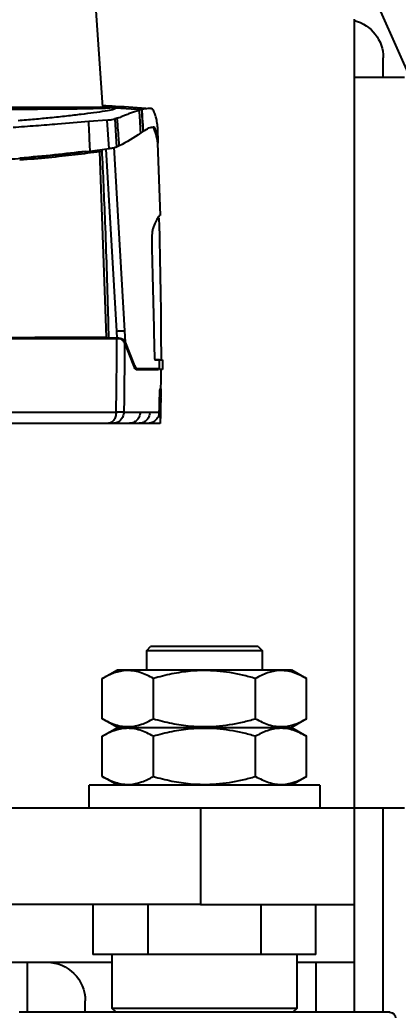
# Model space of a CAD drawing. Header units: millimetres. Extents: x 6622 to 532820, y 3370 to 359312.
# Drawn here: x 459333 to 459431.4, y 346488.9 to 346747.5 of the extents above; entities that cross this region are included whole.
import ezdxf

# ---------------------------------------------------------------- set-up
doc = ezdxf.new("R2010")
doc.units = ezdxf.units.MM
doc.styles.get("Standard").update_dxf_attribs({"font": 'txt', "bigfont": 'gbcbig.shx'})
doc.dimstyles.new('副本 ISO-25', dxfattribs={"dimtxt": 300, "dimasz": 200, "dimexe": 200, "dimexo": 25, "dimgap": 200, "dimtad": 1, "dimtxsty": 'Standard', "dimcen": 2.5, "dimadec": 0, "dimazin": 0, "dimtfac": 1, "dimtmove": 0, "dimatfit": 3, "dimfxl": 1, "dimarcsym": 0})

# ---------------------------------------------------------------- blocks, each defined once
blk = doc.blocks.new('A$C3E973D8C')
at = {"color": 2, "linetype": 'Continuous', "lineweight": 25}
for p, q in [((1798.56, 520.27), (1795.51, 476.69)), ((1714.67, 482.55), (1723.11, 501.55)), ((1730, 294.55), (1730, 499.55)), ((1722.5, 484.55), (1722.5, 489.55)), ((1730, 484.55), (1717, 484.55)), ((1794.75, 476.75), (1785.31, 476.09)), ((1794.75, 476.73), (1785.36, 476.08)), ((1785.36, 476.08), (1785.92, 475.92)), ((1792.12, 476.4), (1792.57, 476.43)), ((1796.07, 476.73), (1793.15, 476.54)), ((1793.61, 476.55), (1796.16, 476.72)), ((1794.75, 476.72), (1794.75, 476.75)), ((1796.16, 476.72), (1795.92, 476.71)), ((1791.66, 473.84), (1792.31, 473.65)), ((1792.31, 473.65), (1791.87, 466.34)), ((1793.81, 465.9), (1794.28, 473.36)), ((1794.28, 473.36), (1799.1, 472.96)), ((1781, 467.37), (1781.16, 471.33)), ((1782, 471.5), (1782.32, 471.5)), ((1782.72, 471.46), (1782.32, 471.5)), ((1784.96, 470.41), (1785.01, 470.41)), ((1785.01, 470.38), (1785.55, 470.03)), ((1781.17, 467.4), (1780.54, 448.55)), ((1781.17, 467.37), (1781, 467.37)), ((1789.7, 418.62), (1792.45, 466.32)), ((1791.15, 466.65), (1791.87, 466.34)), ((1791.77, 418.55), (1794.53, 465.83)), ((1794.5, 416.92), (1796.22, 465.13)), ((1796.22, 465.13), (1796.22, 465.14)), ((1780.54, 448.55), (1780.59, 448.55)), ((1789.57, 415.65), (1789.7, 418.62)), ((1791.24, 416.7), (1791.68, 416.7)), ((1791.79, 416.55), (1791.6, 416.55)), ((1791.68, 416.7), (1791.77, 418.55)), ((1792.82, 416.59), (1792.82, 416.55)), ((1793.86, 416.7), (1794.54, 416.7)), ((1797.09, 416.92), (1794.5, 416.92)), ((1794.68, 416.66), (1797.26, 416.66)), ((1787.07, 409.51), (1789.57, 415.65)), ((1789.8, 415.48), (1787.33, 409.36)), ((1789.57, 415.65), (1789.69, 415.89)), ((1789.69, 415.89), (1790.08, 415.89)), ((1789.93, 415.74), (1789.8, 415.48)), ((1779.89, 411.05), (1779.87, 408.55)), ((1780.38, 400.61), (1780.28, 408.55)), ((1780.68, 408.7), (1780.72, 411.05)), ((1780.71, 411.05), (1780.72, 411.05)), ((1780.72, 411.05), (1781.89, 411.06)), ((1786.49, 408.7), (1786.93, 408.7)), ((1787.39, 409.51), (1787.07, 409.51)), ((1780.51, 403.55), (1780.34, 403.55)), ((1780.34, 403.55), (1780.5, 394.55)), ((1780.75, 397.49), (1780.72, 398.55)), ((1780.5, 394.55), (1802.5, 394.55)), ((1755, 336.55), (1754, 335.55)), ((1755, 336.55), (1783, 336.55)), ((1784, 335.55), (1783, 336.55)), ((1754, 335.55), (1754, 330.55)), ((1784, 335.55), (1754, 335.55)), ((1784, 330.55), (1784, 335.55)), ((1746.37, 330.55), (1742.44, 328.28)), ((1791.62, 330.55), (1746.37, 330.55)), ((1795.56, 328.28), (1791.62, 330.55)), ((1742.44, 317.82), (1742.44, 328.28)), ((1755.72, 317.82), (1755.72, 328.28)), ((1782.28, 317.82), (1782.28, 328.28)), ((1795.56, 317.82), (1795.56, 328.28)), ((1742.44, 317.82), (1746.37, 315.55)), ((1746.37, 315.55), (1742.44, 313.28)), ((1791.62, 315.55), (1746.37, 315.55)), ((1791.62, 315.55), (1795.56, 317.82)), ((1795.56, 313.28), (1791.62, 315.55)), ((1742.44, 302.82), (1742.44, 313.28)), ((1755.72, 302.82), (1755.72, 313.28)), ((1782.28, 302.82), (1782.28, 313.28)), ((1795.56, 302.82), (1795.56, 313.28)), ((1742.44, 302.82), (1746.37, 300.55)), ((1791.62, 300.55), (1795.56, 302.82)), ((1739, 300.55), (1739, 294.55)), ((1739, 300.55), (1799, 300.55)), ((1799, 294.55), (1799, 300.55)), ((1717, 294.55), (1730, 294.55)), ((1722.5, 241.55), (1722.5, 294.55)), ((1730, 269.55), (1730, 294.55)), ((1730, 294.55), (1770, 294.55)), ((1770, 294.55), (1770, 269.55)), ((1770, 294.55), (1930, 294.55)), ((1730, 254.55), (1730, 269.55)), ((1770, 269.55), (1730, 269.55)), ((1740, 256.55), (1740, 269.55)), ((1754.33, 269.55), (1754.33, 256.55)), ((1770, 269.55), (1930, 269.55)), ((1783.67, 256.55), (1783.67, 269.55)), ((1798, 269.55), (1798, 256.55)), ((1740, 256.55), (1754.33, 256.55)), ((1745, 256.55), (1745, 242.55)), ((1754.33, 256.55), (1783.67, 256.55)), ((1783.67, 256.55), (1798, 256.55)), ((1793, 242.55), (1793, 256.55)), ((1745, 254.55), (1730, 254.55)), ((1730, 241.55), (1730, 254.55)), ((1740, 254.55), (1740, 241.55)), ((1907, 254.55), (1793, 254.55)), ((1815, 241.55), (1815, 254.55)), ((1800, 241.55), (1800, 244.55)), ((1720.78, 241.55), (1817.22, 241.55)), ((1745, 242.55), (1746, 241.55)), ((1745, 242.55), (1793, 242.55)), ((1792, 241.55), (1793, 242.55))]:
    blk.add_line(p, q, dxfattribs=at)
at = {"color": 2, "linetype": 'Continuous', "lineweight": 25, "flags": 128}
blk.add_lwpolyline([(1793.81, 465.9), (1798.73, 465.24), (1798.73, 465.24)], dxfattribs=at)
at = {"color": 2, "linetype": 'Continuous', "lineweight": 25}
for centre, radius, start, end in [((1732.5, 489.55), 10, 104.4775, 180), ((1811.97, 507.43), 45.79, 234.7564, 242.9555), ((3280.28, 407.08), 1500, 178.4366, 179.84844), ((1794.67, 416.91), 0.25, 178.5745, 269.9743), ((1810, 244.55), 10, 90, 180), ((1720.78, 240.05), 1.5, 90, 178.0745)]:
    blk.add_arc(centre, radius, start, end, dxfattribs=at)
blk.add_ellipse((1793.75, 411.7), major_axis=(4.36, 2.65), ratio=0.972738, start_param=1.012561, end_param=1.120526, dxfattribs=at)
for points, knots in [([(1781.16, 471.33), (1781.18, 471.61), (1781.26, 472.42), (1781.45, 473.59), (1781.82, 474.84), (1782.13, 475.56), (1782.28, 475.91)], [0, 0, 0, 0, 0.1606969, 0.4721084, 0.7360155, 1, 1, 1, 1]), ([(1782.28, 475.91), (1782.46, 476.09), (1782.83, 476.43), (1783.31, 476.36), (1784.03, 476.35), (1784.74, 476.21), (1785.31, 476.09)], [0, 0, 0, 0, 0.2133588, 0.4271812, 0.5384401, 1, 1, 1, 1]), ([(1795.55, 477.21), (1794.4, 477.14), (1790.24, 476.9), (1786.1, 476.59), (1783.1, 476.37)], [0, 0, 0, 0, 0.277297, 1, 1, 1, 1]), ([(1785.31, 476.09), (1785.26, 475.34), (1785.14, 473.45), (1785.03, 471.55), (1784.96, 470.41)], [0, 0, 0, 0, 0.396692, 1, 1, 1, 1]), ([(1785.36, 476.08), (1785.31, 475.27), (1785.19, 473.37), (1785.07, 471.47), (1785.01, 470.38)], [0, 0, 0, 0, 0.428424, 1, 1, 1, 1]), ([(1785.55, 470.03), (1785.62, 471.13), (1785.74, 473.1), (1785.86, 475.06), (1785.92, 475.92)], [0, 0, 0, 0, 0.559996, 1, 1, 1, 1]), ([(1785.92, 475.92), (1786.75, 475.66), (1787.83, 475.32), (1789.77, 474.56), (1790.49, 474.25), (1791.57, 473.84), (1791.66, 473.84), (1791.66, 473.84)], [0, 0, 0, 0, 0.582142, 0.754326, 0.877207, 0.999996, 1, 1, 1, 1]), ([(1792.12, 476.4), (1792.16, 476.39), (1792.23, 476.36), (1792.38, 476.37), (1792.5, 476.41), (1792.57, 476.43)], [0, 0, 0, 0, 0.358389, 0.678967, 1, 1, 1, 1]), ([(1817.47, 473.26), (1816.02, 473.38), (1813.12, 473.63), (1808.87, 474.04), (1804.74, 474.47), (1800.93, 474.92), (1797.48, 475.36), (1794.67, 475.77), (1792.79, 476.12), (1792.32, 476.32), (1792.12, 476.4)], [0, 0, 0, 0, 0.101241, 0.202481, 0.326161, 0.450234, 0.573911, 0.726486, 0.879061, 1, 1, 1, 1]), ([(1792.57, 476.43), (1792.65, 476.46), (1792.82, 476.51), (1793.16, 476.55), (1793.45, 476.55), (1793.61, 476.55)], [0, 0, 0, 0, 0.309988, 0.619966, 1, 1, 1, 1]), ([(1850, 476.16), (1848.21, 476.16), (1844.64, 476.16), (1838.94, 476.16), (1832.97, 476.17), (1826.84, 476.18), (1821, 476.2), (1815.53, 476.22), (1810.49, 476.25), (1805.95, 476.28), (1801.98, 476.32), (1798.62, 476.38), (1795.64, 476.46), (1794.33, 476.51), (1793.61, 476.55)], [0, 0, 0, 0, 0.069273, 0.138546, 0.222748, 0.307218, 0.39142, 0.475623, 0.560096, 0.6443, 0.728461, 0.812893, 0.897055, 1, 1, 1, 1]), ([(1794.75, 476.75), (1794.8, 476.8), (1794.88, 476.91), (1795.33, 477.01), (1795.54, 477.05)], [0, 0, 0, 0, 0.524879, 1, 1, 1, 1]), ([(1850, 476.7), (1848.11, 476.7), (1844.34, 476.7), (1838.55, 476.7), (1832.72, 476.7), (1826.92, 476.7), (1821.42, 476.7), (1816.28, 476.7), (1811.57, 476.71), (1807.33, 476.71), (1803.65, 476.71), (1800.55, 476.71), (1797.92, 476.72), (1796.77, 476.72), (1796.16, 476.72)], [0, 0, 0, 0, 0.0762872, 0.1525745, 0.2361484, 0.3199881, 0.4035621, 0.4871356, 0.5709756, 0.6545486, 0.7381226, 0.8219619, 0.9055361, 1, 1, 1, 1]), ([(1791.15, 466.65), (1791.24, 467.99), (1791.41, 470.39), (1791.58, 472.78), (1791.66, 473.84)], [0, 0, 0, 0, 0.5599978, 1, 1, 1, 1]), ([(1794.28, 473.36), (1794.06, 473.38), (1793.62, 473.42), (1792.89, 473.51), (1792.54, 473.59), (1792.31, 473.65)], [0, 0, 0, 0, 0.2550082, 0.5100206, 1, 1, 1, 1]), ([(1781, 467.37), (1781.03, 467.63), (1781.13, 468.9), (1781.44, 470.29), (1781.89, 471.28), (1782, 471.5)], [0, 0, 0, 0, 0.168471, 0.806685, 1, 1, 1, 1]), ([(1782.32, 471.5), (1782.08, 470.9), (1781.61, 469.7), (1781.32, 468.16), (1781.17, 467.4)], [0, 0, 0, 0, 0.499823, 1, 1, 1, 1]), ([(1784.96, 470.41), (1784.42, 470.76), (1783.38, 471.42), (1782.55, 471.6), (1782.1, 471.52), (1782, 471.5)], [0, 0, 0, 0, 0.4513098, 0.8680911, 1, 1, 1, 1]), ([(1798.73, 465.24), (1798.79, 466.68), (1798.92, 469.26), (1799.05, 471.83), (1799.1, 472.96)], [0, 0, 0, 0, 0.559999, 1, 1, 1, 1]), ([(1799.1, 472.96), (1801.76, 472.74), (1806.14, 472.38), (1812.82, 471.85), (1816.78, 471.57), (1818.77, 471.42)], [0, 0, 0, 0, 0.435582, 0.716859, 1, 1, 1, 1]), ([(1791.87, 466.34), (1791.98, 466.3), (1792.2, 466.22), (1792.79, 466.07), (1793.41, 465.97), (1793.81, 465.9)], [0, 0, 0, 0, 0.2532507, 0.5064927, 1, 1, 1, 1]), ([(1793.86, 416.7), (1793.91, 418.71), (1794.16, 428.78), (1794.68, 445.11), (1795.33, 459.42), (1795.61, 465.69)], [0, 0, 0, 0, 0.1232013, 0.61602, 1, 1, 1, 1]), ([(1796.26, 465.11), (1796.25, 465.11), (1796.21, 465.11), (1796.18, 465.12), (1796.15, 465.12), (1796.14, 465.12), (1796.14, 465.13), (1796.15, 465.13), (1796.18, 465.13), (1796.21, 465.13), (1796.22, 465.13)], [0, 0, 0, 0, 0.125017, 0.250141, 0.375071, 0.500058, 0.625153, 0.750081, 0.87512, 1, 1, 1, 1]), ([(1796.44, 465.42), (1796.42, 465.41), (1796.38, 465.41), (1796.31, 465.38), (1796.24, 465.34), (1796.18, 465.27), (1796.16, 465.22), (1796.15, 465.2)], [0, 0, 0, 0, 0.171306, 0.350809, 0.598952, 0.776363, 1, 1, 1, 1]), ([(1796.22, 465.14), (1796.21, 465.15), (1796.18, 465.16), (1796.16, 465.18), (1796.15, 465.19), (1796.15, 465.19), (1796.15, 465.2)], [0, 0, 0, 0, 0.263028, 0.525698, 0.788583, 1, 1, 1, 1]), ([(1796.29, 465.31), (1796.28, 465.29), (1796.26, 465.27), (1796.23, 465.21), (1796.23, 465.16), (1796.22, 465.14)], [0, 0, 0, 0, 0.291869, 0.627577, 1, 1, 1, 1]), ([(1796.22, 465.14), (1798.32, 464.87), (1802.53, 464.33), (1809.5, 463.57), (1814.49, 463.14), (1817, 462.93)], [0, 0, 0, 0, 0.332594, 0.665347, 1, 1, 1, 1]), ([(1798.73, 465.24), (1801.38, 464.92), (1805.84, 464.37), (1812.73, 463.69), (1816.94, 463.35), (1819.06, 463.18)], [0, 0, 0, 0, 0.42133, 0.709593, 1, 1, 1, 1]), ([(1799.86, 465.24), (1802.51, 464.92), (1807.86, 464.27), (1813.93, 463.74), (1816.99, 463.48)], [0, 0, 0, 0, 0.495957, 1, 1, 1, 1]), ([(1780.54, 448.55), (1780.55, 448.55), (1780.55, 448.55), (1780.57, 448.55), (1780.58, 448.55), (1780.58, 448.55)], [0, 0, 0, 0, 0.250088, 0.500158, 1, 1, 1, 1]), ([(1780.58, 448.55), (1780.59, 448.55), (1780.59, 448.55), (1780.61, 448.55), (1780.62, 448.54), (1780.63, 448.54)], [0, 0, 0, 0, 0.250155, 0.50034, 1, 1, 1, 1]), ([(1780.63, 448.54), (1780.78, 448.42), (1781.05, 448.19), (1781.67, 446.99), (1782.16, 445.75), (1782.4, 445.14)], [0, 0, 0, 0, 0.3733402, 0.6863857, 1, 1, 1, 1]), ([(1782.4, 445.14), (1782.45, 445.01), (1782.52, 444.8), (1782.61, 444.21), (1782.67, 443.43), (1782.71, 442.2), (1782.7, 440.96), (1782.69, 440.23), (1782.68, 440.1)], [0, 0, 0, 0, 0.258511, 0.418555, 0.57801, 0.768104, 0.958859, 1, 1, 1, 1]), ([(1782.68, 440.1), (1782.6, 436.97), (1782.45, 430.86), (1782.23, 421.66), (1782.09, 415.59), (1782.02, 412.55)], [0, 0, 0, 0, 0.3437, 0.671405, 1, 1, 1, 1]), ([(1791.24, 416.7), (1791.02, 416.69), (1790.46, 416.65), (1789.97, 416.35), (1789.74, 415.99), (1789.69, 415.89)], [0, 0, 0, 0, 0.323861, 0.829814, 1, 1, 1, 1]), ([(1791.77, 418.55), (1791.25, 418.57), (1790.34, 418.61), (1789.89, 418.62), (1789.7, 418.62)], [0, 0, 0, 0, 0.559655, 1, 1, 1, 1]), ([(1789.93, 415.74), (1790.11, 415.97), (1790.48, 416.44), (1791.15, 416.54), (1791.55, 416.55), (1791.6, 416.55)], [0, 0, 0, 0, 0.469954, 0.938336, 1, 1, 1, 1]), ([(1791.68, 416.7), (1791.86, 416.7), (1792.22, 416.7), (1792.94, 416.7), (1793.49, 416.7), (1793.86, 416.7)], [0, 0, 0, 0, 0.250032, 0.50005, 1, 1, 1, 1]), ([(1791.96, 397.49), (1791.91, 400.67), (1791.81, 407.02), (1791.8, 413.37), (1791.79, 416.55)], [0, 0, 0, 0, 0.499876, 1, 1, 1, 1]), ([(1791.79, 416.55), (1793.37, 416.55), (1796.54, 416.55), (1801.78, 416.55), (1807.35, 416.55), (1813.29, 416.55), (1819.52, 416.55), (1826.04, 416.55), (1832.8, 416.55), (1840.81, 416.55), (1846.58, 416.55), (1850, 416.55)], [0, 0, 0, 0, 0.101599, 0.203198, 0.307507, 0.411815, 0.517638, 0.623462, 0.73236, 0.841258, 1, 1, 1, 1]), ([(1792.68, 416.56), (1792.79, 416.58), (1792.95, 416.62), (1793.16, 416.65), (1793.27, 416.66), (1793.32, 416.67)], [0, 0, 0, 0, 0.499348, 0.749583, 1, 1, 1, 1]), ([(1794.42, 416.92), (1794.42, 416.92), (1794.42, 416.92), (1794.45, 416.92), (1794.48, 416.92), (1794.5, 416.92)], [0, 0, 0, 0, 0.267682, 0.589123, 1, 1, 1, 1]), ([(1794.54, 416.91), (1794.53, 416.91), (1794.5, 416.91), (1794.46, 416.91), (1794.43, 416.92), (1794.42, 416.92), (1794.42, 416.92), (1794.42, 416.92)], [0, 0, 0, 0, 0.219315, 0.397104, 0.618016, 0.897145, 1, 1, 1, 1]), ([(1794.5, 416.92), (1794.5, 416.89), (1794.5, 416.84), (1794.52, 416.78), (1794.55, 416.74), (1794.57, 416.7), (1794.6, 416.68), (1794.64, 416.66), (1794.66, 416.66), (1794.68, 416.66)], [0, 0, 0, 0, 0.234604, 0.360471, 0.499534, 0.615056, 0.749318, 0.847231, 1, 1, 1, 1]), ([(1797.09, 416.92), (1797.09, 416.88), (1797.09, 416.8), (1797.14, 416.72), (1797.2, 416.67), (1797.24, 416.66), (1797.26, 416.66)], [0, 0, 0, 0, 0.2799503, 0.5591698, 0.7787248, 1, 1, 1, 1]), ([(1850, 416.91), (1846.81, 416.91), (1840.43, 416.91), (1830.99, 416.91), (1821.8, 416.91), (1813, 416.92), (1804.65, 416.92), (1799.61, 416.92), (1797.09, 416.92)], [0, 0, 0, 0, 0.16638, 0.333436, 0.500021, 0.666221, 0.833244, 1, 1, 1, 1]), ([(1797.26, 416.66), (1799.61, 416.66), (1804.33, 416.66), (1812.26, 416.66), (1819.25, 416.66), (1825.35, 416.66), (1830.25, 416.66), (1835.26, 416.66), (1840.25, 416.66), (1845.08, 416.66), (1848.4, 416.66), (1850, 416.66)], [0, 0, 0, 0, 0.156728, 0.313758, 0.479357, 0.557425, 0.651978, 0.745999, 0.826017, 0.916157, 1, 1, 1, 1]), ([(1789.8, 415.48), (1789.8, 412.48), (1789.82, 406.49), (1789.91, 400.49), (1789.95, 397.49)], [0, 0, 0, 0, 0.500012, 1, 1, 1, 1]), ([(1782.02, 412.55), (1782.01, 412.35), (1782, 412.04), (1781.99, 411.63), (1781.96, 411.36), (1781.94, 411.16), (1781.91, 411.07), (1781.89, 411.06), (1781.88, 411.05)], [0, 0, 0, 0, 0.2381209, 0.3766373, 0.5163391, 0.63932, 0.8715804, 1, 1, 1, 1]), ([(1779.87, 408.55), (1779.88, 408.55), (1779.91, 408.55), (1780.06, 408.55), (1780.32, 408.55), (1780.55, 408.55), (1780.67, 408.55)], [0, 0, 0, 0, 0.144104, 0.432314, 0.716149, 1, 1, 1, 1]), ([(1780.71, 411.05), (1780.65, 411.05), (1780.46, 411.05), (1780.21, 411.05), (1779.97, 411.05), (1779.92, 411.05), (1779.89, 411.05)], [0, 0, 0, 0, 0.144463, 0.433393, 0.71668, 1, 1, 1, 1]), ([(1780.67, 408.55), (1780.67, 408.97), (1780.69, 409.8), (1780.7, 410.63), (1780.71, 411.05)], [0, 0, 0, 0, 0.499997, 1, 1, 1, 1]), ([(1780.68, 408.7), (1780.9, 408.7), (1781.32, 408.7), (1782.32, 408.7), (1783.77, 408.7), (1785.58, 408.7), (1786.49, 408.7)], [0, 0, 0, 0, 0.24941, 0.498901, 0.749085, 1, 1, 1, 1]), ([(1781.8, 411.05), (1781.64, 411.05), (1781.34, 411.05), (1781, 411.05), (1780.81, 411.05), (1780.72, 411.05)], [0, 0, 0, 0, 0.3749264, 0.6874579, 1, 1, 1, 1]), ([(1786.74, 408.55), (1786.05, 408.55), (1784.66, 408.55), (1783.44, 408.55), (1782.48, 408.55), (1781.64, 408.55), (1781.21, 408.55), (1780.95, 408.55)], [0, 0, 0, 0, 0.182757, 0.36561, 0.549542, 0.73349, 1, 1, 1, 1]), ([(1781.88, 411.05), (1781.88, 411.05), (1781.86, 411.05), (1781.83, 411.05), (1781.81, 411.05), (1781.8, 411.05)], [0, 0, 0, 0, 0.253313, 0.506616, 1, 1, 1, 1]), ([(1786.49, 408.7), (1786.61, 408.75), (1786.8, 408.84), (1786.99, 409.31), (1787.07, 409.51)], [0, 0, 0, 0, 0.596739, 1, 1, 1, 1]), ([(1786.74, 408.55), (1786.86, 408.6), (1787.07, 408.69), (1787.25, 409.16), (1787.33, 409.36)], [0, 0, 0, 0, 0.59685, 1, 1, 1, 1]), ([(1780.72, 398.55), (1780.7, 399.17), (1780.67, 400.39), (1780.63, 401.93), (1780.58, 402.97), (1780.55, 403.48), (1780.53, 403.53), (1780.51, 403.55)], [0, 0, 0, 0, 0.239192, 0.47568, 0.641431, 0.807257, 1, 1, 1, 1]), ([(1780.37, 401.19), (1780.39, 400.07), (1780.42, 397.76), (1780.47, 395.61), (1780.49, 394.51)], [0, 0, 0, 0, 0.486296, 1, 1, 1, 1]), ([(1783.15, 397.5), (1782.6, 397.5), (1781.5, 397.49), (1781, 397.49), (1780.75, 397.49)], [0, 0, 0, 0, 0.500265, 1, 1, 1, 1]), ([(1780.75, 397.49), (1780.79, 397.14), (1780.88, 396.44), (1781.47, 395.52), (1782.31, 394.86), (1783.13, 394.58), (1783.62, 394.56), (1783.77, 394.55)], [0, 0, 0, 0, 0.231838, 0.463853, 0.690822, 0.906496, 1, 1, 1, 1]), ([(1785.68, 397.49), (1785.16, 397.49), (1784.11, 397.5), (1783.47, 397.5), (1783.15, 397.5)], [0, 0, 0, 0, 0.499598, 1, 1, 1, 1]), ([(1783.15, 397.5), (1783.21, 397.06), (1783.34, 396.19), (1784.14, 395.23), (1785.12, 394.65), (1785.8, 394.58), (1786.14, 394.55)], [0, 0, 0, 0, 0.279644, 0.559283, 0.779645, 1, 1, 1, 1]), ([(1789.95, 397.49), (1789.07, 397.49), (1787.31, 397.49), (1786.23, 397.49), (1785.68, 397.49)], [0, 0, 0, 0, 0.4996991, 1, 1, 1, 1]), ([(1785.68, 397.49), (1785.75, 397.06), (1785.87, 396.19), (1786.66, 395.23), (1787.63, 394.65), (1788.31, 394.58), (1788.65, 394.55)], [0, 0, 0, 0, 0.279646, 0.559285, 0.779645, 1, 1, 1, 1]), ([(1789.95, 397.49), (1790.18, 397.49), (1790.65, 397.49), (1791.52, 397.49), (1791.96, 397.49)], [0, 0, 0, 0, 0.500029, 1, 1, 1, 1]), ([(1789.95, 397.49), (1790, 397.11), (1790.1, 396.33), (1790.77, 395.36), (1791.71, 394.68), (1792.45, 394.59), (1792.82, 394.55)], [0, 0, 0, 0, 0.249999, 0.499997, 0.749994, 1, 1, 1, 1]), ([(1850, 397.49), (1847.32, 397.49), (1841.95, 397.49), (1833.96, 397.49), (1826.13, 397.49), (1818.54, 397.49), (1811.25, 397.49), (1804.33, 397.49), (1797.81, 397.49), (1793.9, 397.49), (1791.96, 397.49)], [0, 0, 0, 0, 0.124664, 0.249961, 0.375282, 0.500013, 0.624692, 0.749985, 0.875295, 1, 1, 1, 1]), ([(1791.96, 397.49), (1791.99, 397.11), (1792.06, 396.33), (1792.56, 395.36), (1793.25, 394.68), (1793.8, 394.59), (1794.07, 394.55)], [0, 0, 0, 0, 0.250006, 0.500005, 0.749995, 1, 1, 1, 1]), ([(1783.77, 394.55), (1783.85, 394.55), (1784, 394.55), (1784.3, 394.55), (1784.66, 394.55), (1785.09, 394.55), (1785.57, 394.55), (1785.95, 394.55), (1786.14, 394.55)], [0, 0, 0, 0, 0.166215, 0.332407, 0.498591, 0.664778, 0.830978, 1, 1, 1, 1]), ([(1786.14, 394.55), (1786.29, 394.55), (1786.59, 394.55), (1787.17, 394.55), (1787.85, 394.55), (1788.38, 394.55), (1788.65, 394.55)], [0, 0, 0, 0, 0.246036, 0.4973974, 0.7485748, 1, 1, 1, 1]), ([(1788.65, 394.55), (1788.99, 394.55), (1789.69, 394.55), (1791.08, 394.55), (1792.24, 394.55), (1792.82, 394.55)], [0, 0, 0, 0, 0.3333, 0.6667, 1, 1, 1, 1]), ([(1792.82, 394.55), (1792.97, 394.55), (1793.26, 394.55), (1793.8, 394.55), (1794.07, 394.55)], [0, 0, 0, 0, 0.500027, 1, 1, 1, 1]), ([(1794.07, 394.55), (1796.61, 394.55), (1801.68, 394.55), (1810.36, 394.55), (1819.65, 394.55), (1829.47, 394.55), (1839.65, 394.55), (1846.55, 394.55), (1850, 394.55)], [0, 0, 0, 0, 0.166596, 0.33352, 0.499994, 0.66652, 0.833449, 1, 1, 1, 1]), ([(1742.44, 328.28), (1743.59, 328.87), (1745.92, 330.07), (1749.38, 330.51), (1752.68, 329.87), (1754.7, 328.81), (1755.72, 328.28)], [0, 0, 0, 0, 0.2646104, 0.5349586, 0.765348, 1, 1, 1, 1]), ([(1755.72, 328.28), (1756.84, 328.58), (1760.13, 329.48), (1765.78, 330.39), (1771.98, 330.36), (1777.51, 329.55), (1780.69, 328.7), (1782.28, 328.28)], [0, 0, 0, 0, 0.129553, 0.379129, 0.634802, 0.816492, 1, 1, 1, 1]), ([(1782.28, 328.28), (1783.43, 328.87), (1785.76, 330.07), (1789.21, 330.51), (1792.51, 329.87), (1794.54, 328.81), (1795.56, 328.28)], [0, 0, 0, 0, 0.2646105, 0.5349586, 0.765348, 1, 1, 1, 1]), ([(1755.72, 317.82), (1754.57, 317.23), (1752.24, 316.03), (1748.79, 315.59), (1745.49, 316.23), (1743.46, 317.29), (1742.44, 317.82)], [0, 0, 0, 0, 0.2646104, 0.5349586, 0.765348, 1, 1, 1, 1]), ([(1782.28, 317.82), (1780.7, 317.4), (1777.53, 316.55), (1772.05, 315.75), (1765.84, 315.7), (1760.19, 316.61), (1756.84, 317.52), (1755.72, 317.82)], [0, 0, 0, 0, 0.181831, 0.365196, 0.614461, 0.870448, 1, 1, 1, 1]), ([(1795.56, 317.82), (1794.41, 317.23), (1792.08, 316.03), (1788.62, 315.59), (1785.32, 316.23), (1783.3, 317.29), (1782.28, 317.82)], [0, 0, 0, 0, 0.2646104, 0.5349586, 0.765348, 1, 1, 1, 1]), ([(1742.44, 313.28), (1743.59, 313.87), (1745.92, 315.07), (1749.38, 315.51), (1752.68, 314.87), (1754.7, 313.81), (1755.72, 313.28)], [0, 0, 0, 0, 0.2646104, 0.5349586, 0.765348, 1, 1, 1, 1]), ([(1755.72, 313.28), (1756.84, 313.58), (1760.13, 314.48), (1765.78, 315.39), (1771.98, 315.36), (1777.51, 314.55), (1780.69, 313.7), (1782.28, 313.28)], [0, 0, 0, 0, 0.129553, 0.379129, 0.634802, 0.816492, 1, 1, 1, 1]), ([(1782.28, 313.28), (1783.43, 313.87), (1785.76, 315.07), (1789.21, 315.51), (1792.51, 314.87), (1794.54, 313.81), (1795.56, 313.28)], [0, 0, 0, 0, 0.2646105, 0.5349586, 0.765348, 1, 1, 1, 1]), ([(1755.72, 302.82), (1754.57, 302.23), (1752.24, 301.03), (1748.79, 300.59), (1745.49, 301.23), (1743.46, 302.29), (1742.44, 302.82)], [0, 0, 0, 0, 0.2646104, 0.5349586, 0.765348, 1, 1, 1, 1]), ([(1782.28, 302.82), (1780.7, 302.4), (1777.53, 301.55), (1772.05, 300.75), (1765.84, 300.7), (1760.19, 301.61), (1756.84, 302.52), (1755.72, 302.82)], [0, 0, 0, 0, 0.181831, 0.365196, 0.614461, 0.870448, 1, 1, 1, 1]), ([(1795.56, 302.82), (1794.41, 302.23), (1792.08, 301.03), (1788.62, 300.59), (1785.32, 301.23), (1783.3, 302.29), (1782.28, 302.82)], [0, 0, 0, 0, 0.2646104, 0.5349586, 0.765348, 1, 1, 1, 1])]:
    blk.add_open_spline(points, degree=3, knots=knots, dxfattribs=at)
blk = doc.blocks.new('*D429')
at = {"color": 0, "lineweight": -2, "transparency": 16777216}
for p, q in [((457818.48, 355761.22), (450895.95, 355761.22)), ((451095.95, 355561.22), (451095.95, 346555.22)), ((460376.39, 346355.22), (450895.95, 346355.22))]:
    blk.add_line(p, q, dxfattribs=at)
at = {"color": 0, "transparency": 16777216}
for points in [[(451062.62, 355561.22), (451129.28, 355561.22), (451095.95, 355761.22)], [(451062.62, 346555.22), (451129.28, 346555.22), (451095.95, 346355.22)]]:
    blk.add_solid(points, dxfattribs=at)
at = {"layer": 'Defpoints', "color": 0, "transparency": 16777216}
for p in [(457843.48, 355761.22), (451095.95, 346355.22), (460401.39, 346355.22)]:
    blk.add_point(p, dxfattribs=at)
at = {"color": 0, "transparency": 16777216, "insert": (450737.68, 351058.22), "char_height": 300, "attachment_point": 5, "rotation": 90}
blk.add_mtext('(9406堆垛机总高）', dxfattribs=at)

msp = doc.modelspace()

# ---------------------------------------------------------------- block references
at = {"extrusion": (0, 0, -1), "zscale": -1}
msp.add_blockref('A$C3E973D8C', (-461150, 346248.121), dxfattribs=at)

# ---------------------------------------------------------------- dimensions: what is measured, and where the dimension line sits
at = {"color": 3}
dim = msp.add_linear_dim(base=(451095.95, 346355.221), p1=(457843.479, 355761.221), p2=(460401.39, 346355.221), angle=90, text='(<>堆垛机总高）', dimstyle='副本 ISO-25', dxfattribs=at)
dim.commit()
dim.dimension.update_dxf_attribs({"geometry": '*D429', "text_midpoint": (450737.678, 351058.221)})

doc.saveas('drawing.dxf')
